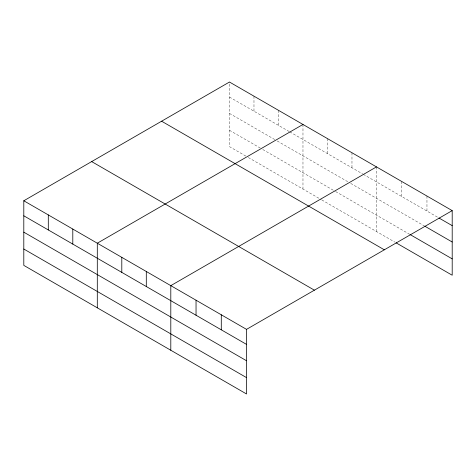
<?xml version="1.0" encoding="UTF-8"?>
<svg xmlns="http://www.w3.org/2000/svg" width="476" height="476" viewBox="0 0 476 476"><rect width="100%" height="100%" fill="white"/><g stroke="black" fill="none" stroke-linecap="round" stroke-linejoin="round"><path stroke-width="0.36" stroke-dasharray="2.38 1.78" d="M229.474 97.056L289.152 131.513M289.783 131.87L362.652 173.942M363.283 174.305L438.319 217.627M229.474 113.419L274.706 139.528M277.216 140.979L348.206 181.963M350.717 183.415L424.431 225.975M229.474 130.275L260.253 148.048M262.77 149.5L335.009 191.209M335.639 191.566L409.289 234.091M245.806 156.069L229.474 146.638L229.474 82.027M248.317 157.514L321.193 199.587M321.818 199.95L394.777 242.07M426.96 196.047L426.96 211.07M401.714 181.475L401.714 196.499M376.474 166.897L376.474 231.509M351.972 152.754L351.972 167.778M327.47 138.611L327.47 153.635M302.974 124.462L302.974 189.073M278.472 110.319L278.472 125.343M253.976 96.176L253.976 111.2"/><path stroke-width="0.71" d="M23.8 200.771L246.526 329.362L246.526 393.973L23.8 265.382L23.8 200.771L229.474 82.027L452.2 210.618L452.2 275.229L396.038 242.802M302.974 124.462L97.3 243.206L97.3 307.817M376.474 166.897L170.801 285.642L170.801 350.253M246.526 329.362L452.2 210.618M438.949 217.996L452.2 225.642M425.062 226.338L452.2 242.004M409.919 234.454L452.2 258.867M161.602 121.213L384.328 249.805M91.672 161.59L314.398 290.176M23.8 215.801L246.526 344.386M23.8 232.163L246.526 360.748M23.8 249.019L246.526 377.611M221.286 314.791L221.286 329.814M196.041 300.219L196.041 315.243M146.299 271.498L146.299 286.522M121.802 257.355L121.802 272.379M72.798 229.063L72.798 244.087M48.302 214.92L48.302 229.944"/></g></svg>
